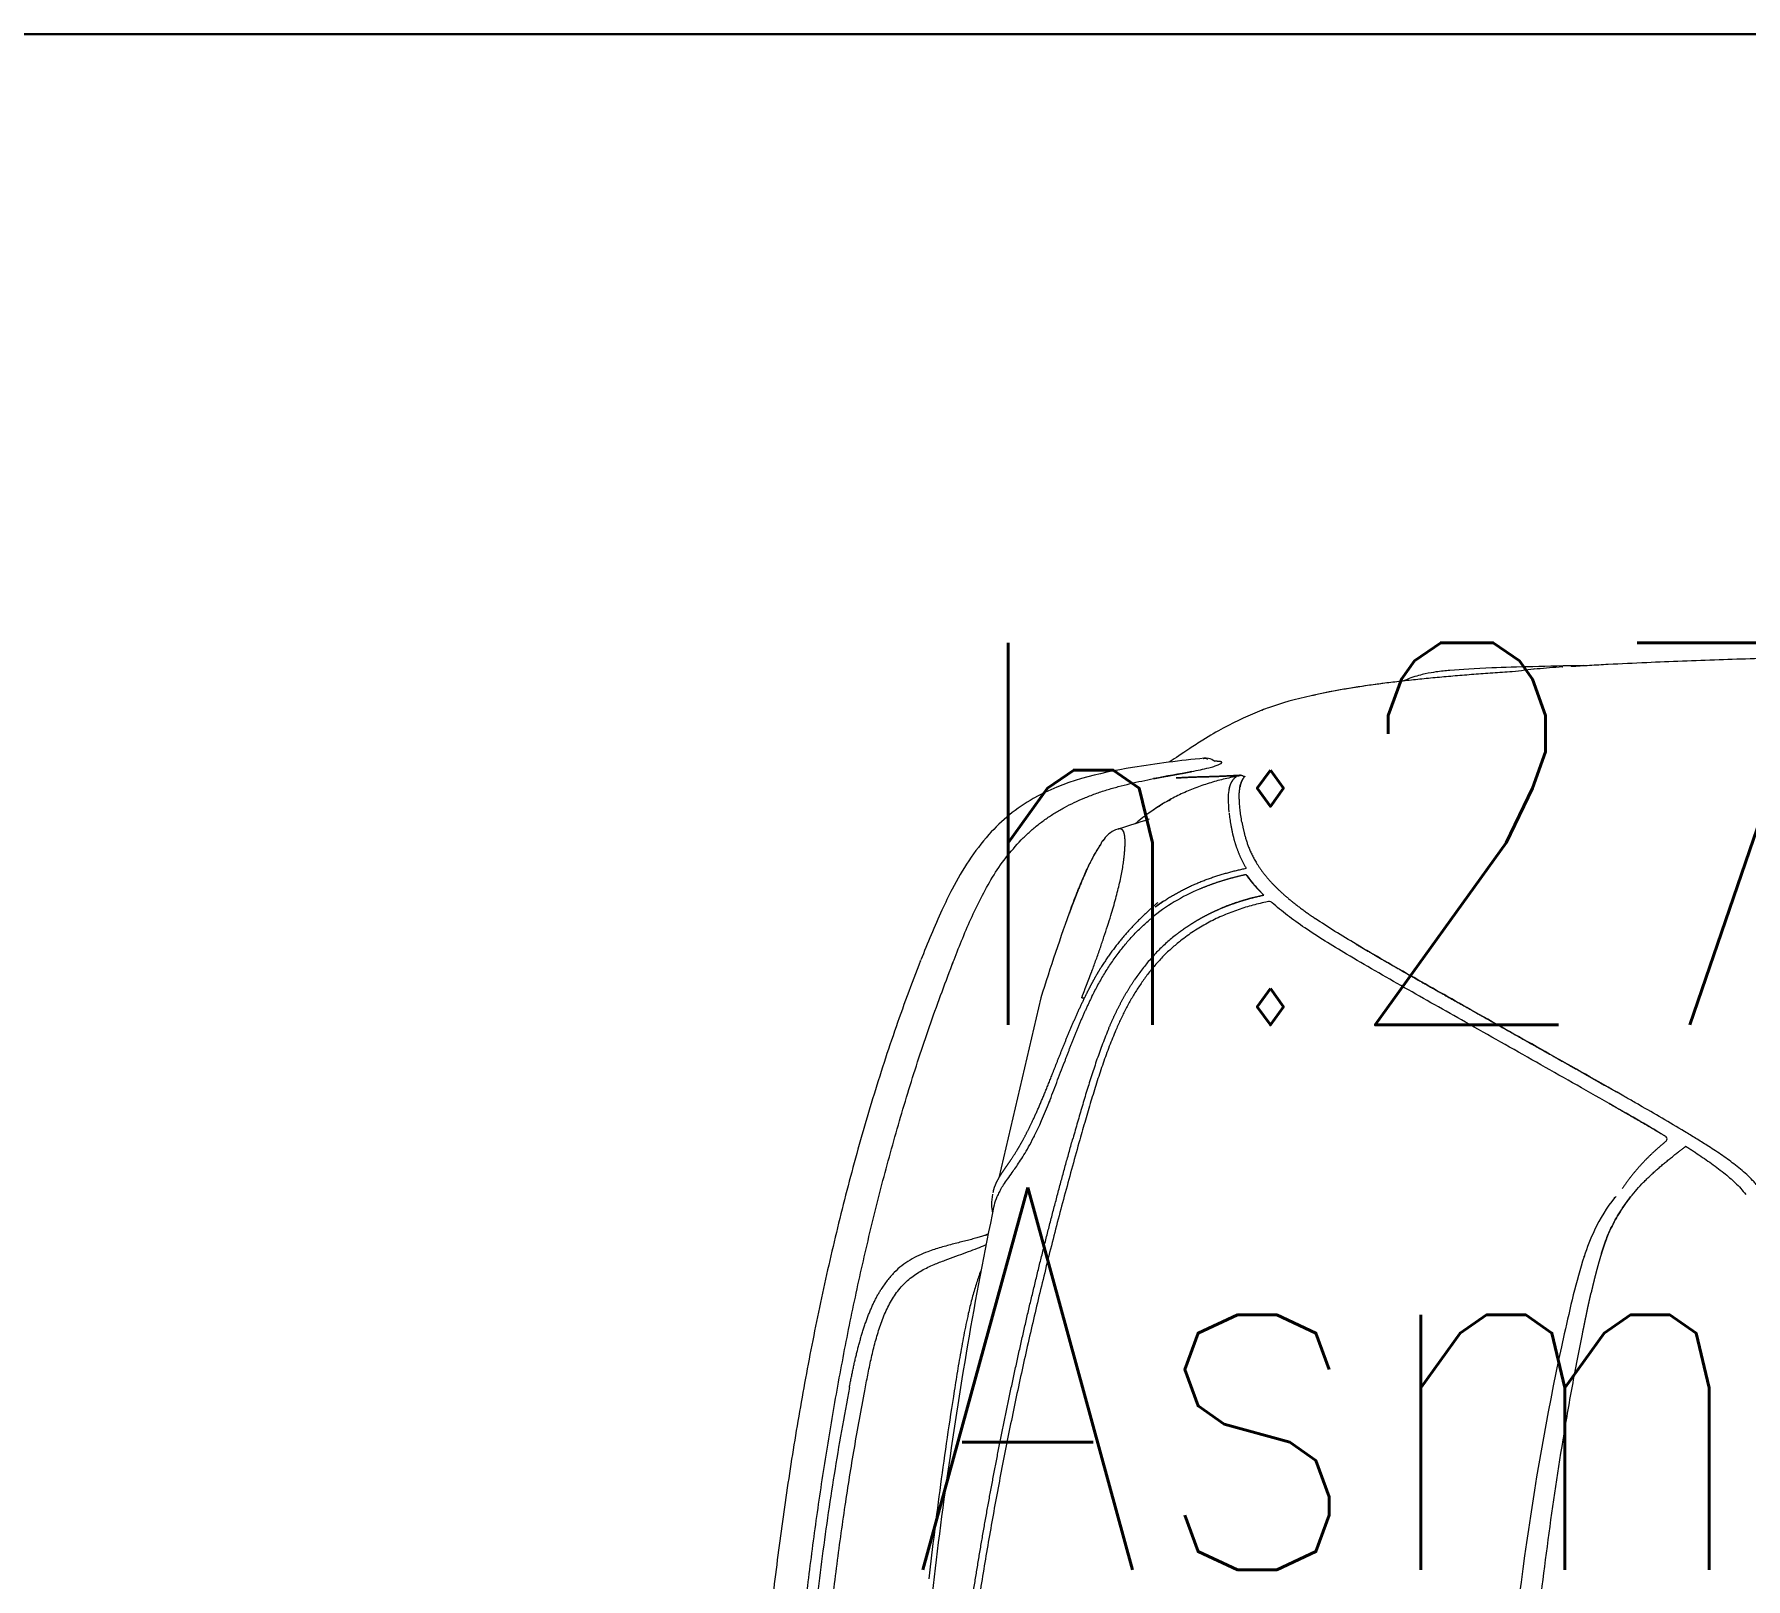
# Model space of a CAD drawing. Extents: x -1073 to 35213, y -1180 to 6950.
# Drawn here: x 18595.1 to 18689.1, y 3013 to 3097.8 of the extents above; entities that cross this region are included whole.
import ezdxf

# ---------------------------------------------------------------- set-up
doc = ezdxf.new("R2010")
doc.units = 0
doc.header["$LTSCALE"] = 25
doc.layers.get('0').update_dxf_attribs({"color": 9, "lineweight": 9})
for name, color, linetype, lineweight in [('04', 9, 'Continuous', 9), ('DATA TAVAN', 160, 'Continuous', 30), ('E-YAZI', 7, 'Continuous', 30)]:
    doc.layers.add(name, color=color, linetype=linetype, lineweight=lineweight)
doc.styles.add('E-YAZI', font='txttw.shx')

# ---------------------------------------------------------------- blocks, each defined once
blk = doc.blocks.new('p-araba-polo')
at = {"extrusion": (0, 0, -1)}
for p, q in [((3.48036, 0.80478), (3.48042, 0.80478)), ((3.64193, 0.72746), (3.64193, 0.72746)), ((3.75136, 0.62397), (3.77434, 0.52509)), ((3.43916, 0.56592), (3.43916, 0.56592)), ((3.72994, 0.54604), (3.72994, 0.54604))]:
    blk.add_line(p, q, dxfattribs=at)
at = {"flags": 128}
for points in [[(3.65581, 0.75377), (3.65632, 0.75422), (3.65664, 0.75446), (3.65744, 0.75494)], [(3.65744, 0.75494), (3.65826, 0.75529), (3.65928, 0.75556), (3.66051, 0.75565)], [(3.73079, 0.68348), (3.73202, 0.68035), (3.73324, 0.67716), (3.73446, 0.67392)]]:
    blk.add_lwpolyline(points, dxfattribs=at)
for points, degree, knots in [([(3.46, 0.80613), (3.45664, 0.80633), (3.44993, 0.80673), (3.43619, 0.80747), (3.41286, 0.80859), (3.37959, 0.80987), (3.33903, 0.81109), (3.29835, 0.81202), (3.26029, 0.81268), (3.22604, 0.8131), (3.19302, 0.81337), (3.16556, 0.81346), (3.14867, 0.81342), (3.14351, 0.8134)], 3, [0, 0, 0, 0, 0.03531, 0.070597, 0.141114, 0.269195, 0.390859, 0.518959, 0.640794, 0.737038, 0.833171, 0.948447, 1, 1, 1, 1]), ([(3.45344, 0.80652), (3.47331, 0.80617), (3.50236, 0.80541), (3.52327, 0.80425), (3.53295, 0.80325), (3.5394, 0.80221), (3.54616, 0.80052), (3.55072, 0.79871), (3.55213, 0.79808)], 3, [0, 0, 0, 0, 0.418831, 0.714948, 0.835581, 0.907738, 0.972168, 1, 1, 1, 1]), ([(3.46493, 0.80583), (3.46485, 0.80583), (3.46468, 0.80584), (3.46485, 0.80583), (3.46493, 0.80583)], 3, [0, 0, 0, 0, 0.506131, 1, 1, 1, 1]), ([(3.46493, 0.80583), (3.46952, 0.80546), (3.47869, 0.80474), (3.48781, 0.80366), (3.49237, 0.80312)], 3, [0, 0, 0, 0, 0.500005, 1, 1, 1, 1]), ([(3.49237, 0.80312), (3.49596, 0.80288), (3.50314, 0.80241), (3.51357, 0.80165), (3.52374, 0.80083), (3.53361, 0.79996), (3.54317, 0.79903), (3.55241, 0.79804), (3.56132, 0.79697), (3.56988, 0.79584), (3.5781, 0.79462), (3.58595, 0.79333), (3.59343, 0.79194), (3.59875, 0.79083), (3.60161, 0.79019), (3.60218, 0.79006)], 3, [0, 0, 0, 0, 0.08164, 0.163278, 0.244914, 0.326547, 0.408179, 0.489811, 0.571441, 0.653071, 0.734702, 0.816332, 0.897962, 0.979592, 1, 1, 1, 1]), ([(3.56245, 0.79681), (3.56683, 0.79625), (3.59177, 0.79281), (3.61369, 0.78805), (3.62856, 0.7825), (3.63002, 0.78193)], 3, [0, 0, 0, 0, 0.15043, 0.932957, 1, 1, 1, 1]), ([(3.62997, 0.78195), (3.63669, 0.77931), (3.64641, 0.77501), (3.66059, 0.7668), (3.67232, 0.75915), (3.67768, 0.75552), (3.68075, 0.75354), (3.68095, 0.75341)], 3, [0, 0, 0, 0, 0.436591, 0.634385, 0.751254, 0.983784, 1, 1, 1, 1]), ([(3.66839, 0.74831), (3.66681, 0.74863), (3.66365, 0.74927), (3.6595, 0.75023), (3.65618, 0.75115), (3.65377, 0.75198), (3.65293, 0.75244), (3.65251, 0.75266)], 3, [0, 0, 0, 0, 0.243786, 0.487231, 0.658342, 0.829202, 1, 1, 1, 1]), ([(3.66205, 0.75553), (3.66205, 0.75553), (3.66205, 0.75553), (3.66205, 0.75553), (3.66205, 0.75553), (3.66205, 0.75553), (3.66205, 0.75553), (3.66205, 0.75553), (3.66205, 0.75553), (3.66205, 0.75553), (3.66205, 0.75553)], 5, [0, 0, 0, 0, 0, 0, 1, 1, 1, 1, 1, 1, 1, 1, 1, 1, 1]), ([(3.64196, 0.73969), (3.64184, 0.74024), (3.64161, 0.74137), (3.64108, 0.74289), (3.64037, 0.74437), (3.63962, 0.74526), (3.63923, 0.74573)], 3, [0, 0, 0, 0, 0.221287, 0.461031, 0.720285, 1, 1, 1, 1]), ([(3.64228, 0.74598), (3.64233, 0.74596), (3.64243, 0.74592), (3.6429, 0.74583), (3.64314, 0.74578)], 3, [0, 0, 0, 0, 0.500528, 1, 1, 1, 1]), ([(3.64314, 0.74578), (3.6458, 0.74524), (3.65112, 0.74415), (3.65897, 0.74195), (3.6667, 0.7393), (3.67423, 0.7361), (3.68152, 0.73235), (3.6868, 0.72905), (3.68968, 0.72705), (3.6903, 0.72661)], 3, [0, 0, 0, 0, 0.158644, 0.317513, 0.476648, 0.636014, 0.795575, 0.955312, 1, 1, 1, 1]), ([(3.64457, 0.74525), (3.64444, 0.74527), (3.64416, 0.74533), (3.64417, 0.74531), (3.64418, 0.7453)], 3, [0, 0, 0, 0, 0.4918, 1, 1, 1, 1]), ([(3.64418, 0.7453), (3.64442, 0.74512), (3.64489, 0.74477), (3.64522, 0.74441), (3.64539, 0.74424)], 3, [0, 0, 0, 0, 0.499449, 1, 1, 1, 1]), ([(3.64539, 0.74424), (3.64574, 0.74381), (3.64644, 0.74295), (3.64717, 0.7415), (3.64773, 0.73989), (3.64798, 0.73858), (3.64811, 0.73793)], 3, [0, 0, 0, 0, 0.25, 0.5, 0.75, 1, 1, 1, 1]), ([(3.72763, 0.7337), (3.72557, 0.73452), (3.72146, 0.73615), (3.71516, 0.73822), (3.70879, 0.74006), (3.70236, 0.74168), (3.69589, 0.74313), (3.69156, 0.74399), (3.68939, 0.74442)], 3, [0, 0, 0, 0, 0.166659, 0.333321, 0.499987, 0.666656, 0.833327, 1, 1, 1, 1]), ([(3.70092, 0.75052), (3.71974, 0.74751), (3.74933, 0.74037), (3.77304, 0.72158), (3.77986, 0.71363)], 3, [0, 0, 0, 0, 0.646551, 1, 1, 1, 1]), ([(3.64187, 0.72747), (3.64196, 0.72838), (3.64216, 0.73029), (3.64232, 0.73283), (3.64237, 0.73528), (3.64227, 0.73763), (3.64206, 0.73898), (3.64196, 0.73969)], 3, [0, 0, 0, 0, 0.160277, 0.337825, 0.535128, 0.754926, 1, 1, 1, 1]), ([(3.64811, 0.73793), (3.6483, 0.73646), (3.64867, 0.73351), (3.64823, 0.72854), (3.648, 0.72605)], 3, [0, 0, 0, 0, 0.499729, 1, 1, 1, 1]), ([(3.65887, 0.7419), (3.65887, 0.7419), (3.65887, 0.7419), (3.65887, 0.7419), (3.65887, 0.7419), (3.65887, 0.7419), (3.65887, 0.7419)], 3, [0, 0, 0, 0, 1, 1, 1, 1.000001, 1.000001, 1.000001, 1.000001]), ([(3.6634, 0.74041), (3.6634, 0.74041), (3.6634, 0.74041), (3.6634, 0.74041), (3.6634, 0.74041), (3.6634, 0.74041), (3.6634, 0.74041), (3.6634, 0.74041), (3.6634, 0.74041), (3.6634, 0.74041), (3.6634, 0.74041), (3.6634, 0.74041), (3.6634, 0.74041), (3.6634, 0.74041), (3.6634, 0.74041)], 7, [0, 0, 0, 0, 0, 0, 0, 0, 1, 1, 1, 1, 1, 1, 1, 1.000001, 1.000001, 1.000001, 1.000001, 1.000001, 1.000001, 1.000001, 1.000001]), ([(3.76211, 0.71075), (3.7607, 0.71214), (3.75787, 0.71494), (3.75331, 0.7188), (3.74854, 0.72238), (3.74356, 0.72567), (3.7384, 0.72865), (3.73309, 0.73135), (3.72945, 0.73292), (3.72763, 0.7337)], 3, [0, 0, 0, 0, 0.142965, 0.285982, 0.428979, 0.571915, 0.714754, 0.857457, 1, 1, 1, 1]), ([(3.64086, 0.72042), (3.64107, 0.7217), (3.64149, 0.72425), (3.64174, 0.7264), (3.64187, 0.72747)], 3, [0, 0, 0, 0, 0.500012, 1, 1, 1, 1]), ([(3.64792, 0.72541), (3.6478, 0.72441), (3.64755, 0.72241), (3.64716, 0.72004), (3.64696, 0.71886)], 3, [0, 0, 0, 0, 0.499774, 1, 1, 1, 1]), ([(3.67974, 0.73311), (3.67974, 0.73311), (3.67974, 0.73311), (3.67974, 0.73311), (3.67974, 0.73311), (3.67974, 0.73311), (3.67974, 0.73311), (3.67974, 0.73311), (3.67974, 0.73311), (3.67974, 0.73311), (3.67974, 0.73311), (3.67974, 0.73311), (3.67974, 0.73311)], 6, [0, 0, 0, 0, 0, 0, 0, 1, 1, 1, 1, 1, 1, 1, 1, 1, 1, 1, 1, 1]), ([(3.67974, 0.73311), (3.67974, 0.73311), (3.67974, 0.73311), (3.67974, 0.73311), (3.67974, 0.73311), (3.67974, 0.73311), (3.67974, 0.73311), (3.67974, 0.73311), (3.67974, 0.73311), (3.67974, 0.73311), (3.67974, 0.73311), (3.67974, 0.73311), (3.67974, 0.73311)], 6, [0, 0, 0, 0, 0, 0, 0, 1, 1, 1, 1, 1, 1, 1, 1, 1, 1, 1, 1, 1]), ([(3.68477, 0.73022), (3.68493, 0.73014), (3.69047, 0.72666), (3.69501, 0.72333), (3.6988, 0.72016), (3.69945, 0.7196)], 3, [0, 0, 0, 0, 0.284317, 0.878632, 1, 1, 1, 1]), ([(3.73122, 0.7322), (3.73122, 0.7322), (3.73122, 0.7322), (3.73122, 0.7322), (3.73122, 0.7322), (3.73122, 0.7322), (3.73122, 0.7322), (3.73122, 0.7322), (3.73122, 0.7322)], 3, [0, 0, 0, 0, 0.25, 0.5, 1, 1, 1, 1, 1, 1, 1]), ([(3.70558, 0.71448), (3.70574, 0.71491), (3.70606, 0.71577), (3.70677, 0.71652), (3.70766, 0.71688), (3.70847, 0.71681), (3.70897, 0.71666), (3.70907, 0.71662)], 3, [0, 0, 0, 0, 0.235288, 0.470581, 0.705875, 0.941175, 1, 1, 1, 1]), ([(3.70888, 0.71669), (3.7101, 0.71635), (3.71409, 0.7146), (3.71524, 0.71283), (3.71736, 0.71024)], 3, [0, 0, 0, 0, 0.136101, 1, 1, 1, 1]), ([(3.73106, 0.68275), (3.73048, 0.68418), (3.72932, 0.68704), (3.72762, 0.691), (3.72595, 0.6947), (3.72432, 0.69809), (3.72273, 0.70117), (3.7212, 0.70391), (3.71973, 0.70633), (3.71881, 0.70765), (3.71835, 0.7083)], 3, [0, 0, 0, 0, 0.125001, 0.250002, 0.375002, 0.500002, 0.625002, 0.750002, 0.875001, 1, 1, 1, 1]), ([(3.79965, 0.64331), (3.79808, 0.64731), (3.79493, 0.65533), (3.78988, 0.66723), (3.78435, 0.67895), (3.77805, 0.69028), (3.77084, 0.70111), (3.76502, 0.70753), (3.76211, 0.71075)], 3, [0, 0, 0, 0, 0.166182, 0.332514, 0.49905, 0.665821, 0.832816, 1, 1, 1, 1]), ([(3.77986, 0.71363), (3.7879, 0.70462), (3.79683, 0.69079), (3.80818, 0.66718), (3.81362, 0.654), (3.81723, 0.64477)], 3, [0, 0, 0, 0, 0.458817, 0.622395, 1, 1, 1, 1]), ([(3.70599, 0.69817), (3.70599, 0.69817), (3.70599, 0.69817), (3.70599, 0.69817), (3.70599, 0.69817), (3.70599, 0.69817), (3.70599, 0.69817)], 3, [0, 0, 0, 0, 1, 1, 1, 1.000001, 1.000001, 1.000001, 1.000001]), ([(3.71289, 0.66927), (3.71241, 0.67086), (3.71145, 0.67403), (3.71017, 0.67857), (3.70904, 0.68293), (3.70805, 0.68709), (3.70721, 0.69103), (3.70651, 0.69476), (3.70616, 0.69704), (3.70599, 0.69817)], 3, [0, 0, 0, 0, 0.143178, 0.285809, 0.428387, 0.571114, 0.714004, 0.856981, 1, 1, 1, 1]), ([(3.63814, 0.69113), (3.63722, 0.68988), (3.63538, 0.68737), (3.63311, 0.68486), (3.63197, 0.68361)], 3, [0, 0, 0, 0, 0.500029, 1, 1, 1, 1]), ([(3.62887, 0.68041), (3.63098, 0.67993), (3.63521, 0.67897), (3.64146, 0.67716), (3.64762, 0.67509), (3.65162, 0.67342), (3.65362, 0.67259)], 3, [0, 0, 0, 0, 0.250006, 0.500007, 0.750006, 1, 1, 1, 1]), ([(3.7349, 0.67272), (3.73426, 0.67447), (3.73297, 0.67791), (3.7317, 0.68113), (3.73106, 0.68275)], 3, [0, 0, 0, 0, 0.495547, 1, 1, 1, 1]), ([(3.6063, 0.6624), (3.60958, 0.66468), (3.61614, 0.66924), (3.6216, 0.67391), (3.62433, 0.67625)], 3, [0, 0, 0, 0, 0.500136, 1, 1, 1, 1]), ([(3.62433, 0.67625), (3.62454, 0.67642), (3.62494, 0.67676), (3.62629, 0.67692), (3.6273, 0.67671), (3.62781, 0.6766)], 3, [0, 0, 0, 0, 0.33657, 0.664105, 1, 1, 1, 1]), ([(3.62781, 0.6766), (3.63049, 0.67597), (3.63593, 0.67468), (3.644, 0.67209), (3.65204, 0.66893), (3.65989, 0.66508), (3.6675, 0.66061), (3.67222, 0.65708), (3.67459, 0.6553)], 3, [0, 0, 0, 0, 0.159308, 0.322994, 0.489699, 0.658429, 0.828591, 1, 1, 1, 1]), ([(3.68427, 0.67685), (3.68496, 0.67638), (3.68636, 0.67543), (3.68771, 0.67443), (3.68839, 0.67393)], 3, [0, 0, 0, 0, 0.500012, 1, 1, 1, 1]), ([(3.70838, 0.64904), (3.70706, 0.65072), (3.70442, 0.65409), (3.7001, 0.65888), (3.69553, 0.66344), (3.69225, 0.66625), (3.69061, 0.66765)], 3, [0, 0, 0, 0, 0.250005, 0.500006, 0.750004, 1, 1, 1, 1]), ([(3.72328, 0.63868), (3.72249, 0.64079), (3.72092, 0.64502), (3.71872, 0.65129), (3.71665, 0.65745), (3.71469, 0.66347), (3.71349, 0.66734), (3.71289, 0.66927)], 3, [0, 0, 0, 0, 0.200275, 0.400507, 0.60049, 0.800241, 1, 1, 1, 1]), ([(3.57816, 0.65344), (3.58208, 0.65579), (3.58992, 0.66048), (3.59708, 0.66522), (3.60066, 0.66758)], 3, [0, 0, 0, 0, 0.500144, 1, 1, 1, 1]), ([(3.58343, 0.64801), (3.58741, 0.6504), (3.59538, 0.65517), (3.60266, 0.65999), (3.6063, 0.6624)], 3, [0, 0, 0, 0, 0.500076, 1, 1, 1, 1]), ([(3.67694, 0.65874), (3.67871, 0.6573), (3.68225, 0.6544), (3.68718, 0.64964), (3.69179, 0.64458), (3.6961, 0.63926), (3.6987, 0.63552), (3.7, 0.63365)], 3, [0, 0, 0, 0, 0.199996, 0.399992, 0.599991, 0.799994, 1, 1, 1, 1]), ([(3.51301, 0.61625), (3.51863, 0.61942), (3.52986, 0.62575), (3.54637, 0.63508), (3.5626, 0.64432), (3.57297, 0.6504), (3.57816, 0.65344)], 3, [0, 0, 0, 0, 0.250068, 0.500042, 0.750043, 1, 1, 1, 1]), ([(3.67459, 0.6553), (3.67621, 0.65398), (3.67943, 0.65134), (3.68394, 0.64702), (3.68819, 0.64244), (3.69216, 0.63763), (3.69585, 0.6326), (3.69928, 0.62739), (3.70245, 0.62202), (3.70538, 0.61651), (3.7081, 0.61091), (3.70976, 0.6071), (3.71059, 0.6052)], 3, [0, 0, 0, 0, 0.099992, 0.199992, 0.299988, 0.399982, 0.499978, 0.599981, 0.699987, 0.79999, 0.899989, 1, 1, 1, 1]), ([(3.72325, 0.62476), (3.72217, 0.62687), (3.72001, 0.63108), (3.71644, 0.63724), (3.71262, 0.64327), (3.7098, 0.64711), (3.70838, 0.64904)], 3, [0, 0, 0, 0, 0.250171, 0.500217, 0.75015, 1, 1, 1, 1]), ([(3.51809, 0.6106), (3.52372, 0.61378), (3.53498, 0.62015), (3.55153, 0.62955), (3.56781, 0.63883), (3.57822, 0.64495), (3.58343, 0.64801)], 3, [0, 0, 0, 0, 0.250003, 0.500002, 0.750004, 1, 1, 1, 1]), ([(3.89681, 0), (3.89677, 0.01209), (3.89668, 0.03627), (3.89592, 0.07253), (3.89472, 0.10879), (3.893, 0.14502), (3.89078, 0.18122), (3.88803, 0.21739), (3.88473, 0.25351), (3.88084, 0.28957), (3.87635, 0.32556), (3.87122, 0.36147), (3.86539, 0.39727), (3.85883, 0.43295), (3.85148, 0.46847), (3.84326, 0.5038), (3.83413, 0.5389), (3.82397, 0.57372), (3.8128, 0.60824), (3.80432, 0.63089), (3.80008, 0.64221)], 3, [0, 0, 0, 0, 0.055558, 0.111113, 0.166668, 0.222224, 0.277781, 0.333337, 0.388894, 0.44445, 0.500005, 0.55556, 0.611116, 0.666671, 0.722227, 0.777783, 0.833339, 0.888892, 0.944445, 1, 1, 1, 1]), ([(3.81742, 0.64441), (3.8199, 0.63799), (3.82486, 0.62513), (3.83179, 0.60561), (3.83837, 0.5859), (3.84459, 0.566), (3.85047, 0.54593), (3.85602, 0.52571), (3.86125, 0.50535), (3.86618, 0.48486), (3.87081, 0.46426), (3.87516, 0.44355), (3.87923, 0.42276), (3.88305, 0.40188), (3.88661, 0.38093), (3.88992, 0.35993), (3.893, 0.33887), (3.89585, 0.31777), (3.89848, 0.29664), (3.9009, 0.27548), (3.90311, 0.2543), (3.90512, 0.2331), (3.90693, 0.21189), (3.90856, 0.19068), (3.91, 0.16947), (3.91126, 0.14826), (3.91235, 0.12705), (3.91326, 0.10585), (3.914, 0.08466), (3.91457, 0.06349), (3.91498, 0.04232), (3.91523, 0.02116), (3.91526, 0.00705), (3.91528, 0)], 3, [0, 0, 0, 0, 0.031503, 0.063111, 0.094824, 0.126637, 0.158547, 0.190546, 0.222628, 0.254786, 0.287011, 0.319297, 0.351636, 0.384021, 0.416445, 0.448899, 0.481372, 0.513858, 0.546357, 0.578861, 0.611362, 0.643854, 0.676332, 0.708795, 0.741239, 0.773662, 0.806063, 0.838441, 0.870794, 0.903125, 0.935433, 0.967723, 1, 1, 1, 1]), ([(3.43474, 0.57208), (3.44139, 0.57586), (3.45469, 0.58341), (3.47438, 0.5945), (3.49387, 0.60547), (3.50663, 0.61266), (3.51301, 0.61625)], 3, [0, 0, 0, 0, 0.250088, 0.500081, 0.750046, 1, 1, 1, 1]), ([(3.43916, 0.56592), (3.44586, 0.56974), (3.45927, 0.57737), (3.47912, 0.58859), (3.49877, 0.59969), (3.51165, 0.60697), (3.51809, 0.6106)], 3, [0, 0, 0, 0, 0.250005, 0.499995, 0.750003, 1, 1, 1, 1]), ([(3.71059, 0.6052), (3.71181, 0.60221), (3.71429, 0.59615), (3.71761, 0.58677), (3.72079, 0.57706), (3.72387, 0.56703), (3.72692, 0.55665), (3.72892, 0.54961), (3.72994, 0.54604)], 3, [0, 0, 0, 0, 0.155616, 0.31525, 0.479141, 0.64759, 0.821014, 1, 1, 1, 1]), ([(3.71406, 0.60711), (3.7152, 0.60433), (3.71748, 0.59875), (3.72053, 0.59023), (3.72339, 0.58165), (3.72609, 0.57301), (3.72868, 0.56433), (3.7312, 0.55563), (3.73285, 0.54981), (3.73367, 0.54691)], 3, [0, 0, 0, 0, 0.14264, 0.285361, 0.428172, 0.571059, 0.714003, 0.856988, 1, 1, 1, 1]), ([(3.74681, 0.56663), (3.74612, 0.5684), (3.74472, 0.57194), (3.74263, 0.57744), (3.74054, 0.58303), (3.73912, 0.58681), (3.73841, 0.58871)], 3, [0, 0, 0, 0, 0.249816, 0.499724, 0.749781, 1, 1, 1, 1]), ([(3.38527, 0.54286), (3.38733, 0.54416), (3.39146, 0.54675), (3.39973, 0.55176), (3.41007, 0.55787), (3.42038, 0.56384), (3.42736, 0.56786), (3.43146, 0.57021), (3.43352, 0.57138), (3.43475, 0.57208)], 3, [0, 0, 0, 0, 0.124906, 0.24985, 0.49985, 0.749925, 0.874966, 0.92498, 1, 1, 1, 1]), ([(3.40892, 0.54838), (3.41397, 0.55135), (3.42409, 0.5573), (3.43413, 0.56304), (3.43916, 0.56592)], 3, [0, 0, 0, 0, 0.499997, 1, 1, 1, 1]), ([(3.42122, 0.56432), (3.42122, 0.56432), (3.42122, 0.56432), (3.42122, 0.56432), (3.42122, 0.56432), (3.42122, 0.56432), (3.42122, 0.56432)], 3, [0, 0, 0, 0, 1, 1, 1, 1, 1, 1, 1]), ([(3.42122, 0.56432), (3.42122, 0.56432), (3.42122, 0.56432), (3.42122, 0.56432), (3.42122, 0.56432), (3.42122, 0.56432), (3.42122, 0.56432)], 3, [0, 0, 0, 0, 1, 1, 1, 1, 1, 1, 1]), ([(3.40918, 0.54408), (3.4087, 0.54447), (3.4078, 0.54521), (3.40709, 0.54651), (3.40765, 0.54763), (3.40848, 0.54812), (3.40892, 0.54838)], 3, [0, 0, 0, 0, 0.263807, 0.500052, 0.736261, 1, 1, 1, 1]), ([(3.72994, 0.54604), (3.73264, 0.53633), (3.73805, 0.51692), (3.74565, 0.48765), (3.75287, 0.45828), (3.75968, 0.42881), (3.76609, 0.39923), (3.77208, 0.36956), (3.77765, 0.33981), (3.78281, 0.30999), (3.78754, 0.28008), (3.79185, 0.25011), (3.79573, 0.22007), (3.79916, 0.18997), (3.80219, 0.15981), (3.80383, 0.13967), (3.80465, 0.12959)], 3, [0, 0, 0, 0, 0.071461, 0.142913, 0.214376, 0.285822, 0.357282, 0.428734, 0.500167, 0.571583, 0.64299, 0.714393, 0.785796, 0.857198, 0.928599, 1, 1, 1, 1]), ([(3.76704, 0.52805), (3.76642, 0.52893), (3.76518, 0.53068), (3.76304, 0.53383), (3.76069, 0.53754), (3.75814, 0.54187), (3.75629, 0.54543), (3.75537, 0.54721)], 3, [0, 0, 0, 0, 0.200624, 0.400934, 0.600937, 0.800584, 1, 1, 1, 1]), ([(3.35723, 0.52018), (3.35771, 0.52077), (3.3587, 0.52197), (3.36078, 0.52424), (3.36354, 0.52694), (3.36698, 0.52992), (3.37053, 0.53274), (3.37415, 0.53541), (3.37904, 0.53884), (3.38278, 0.54125), (3.38527, 0.54286)], 3, [0, 0, 0, 0, 0.060335, 0.124578, 0.249278, 0.374233, 0.499321, 0.624409, 0.749543, 1, 1, 1, 1]), ([(3.39176, 0.53893), (3.39044, 0.53807), (3.3878, 0.53634), (3.38386, 0.53364), (3.37997, 0.53084), (3.37632, 0.52802), (3.37293, 0.52519), (3.36981, 0.52234), (3.36681, 0.5193), (3.36498, 0.51705), (3.36406, 0.51592)], 3, [0, 0, 0, 0, 0.135189, 0.270177, 0.404927, 0.539624, 0.654876, 0.770059, 0.885089, 1, 1, 1, 1]), ([(3.42733, 0.51454), (3.42618, 0.51595), (3.42387, 0.51878), (3.42082, 0.52203), (3.41833, 0.52453), (3.41645, 0.52634), (3.41454, 0.5281), (3.41263, 0.52981), (3.4107, 0.53149), (3.40877, 0.53312), (3.40683, 0.53472), (3.40489, 0.53628), (3.40295, 0.53783), (3.4015, 0.53897), (3.40053, 0.53972), (3.40004, 0.5401), (3.39956, 0.54047), (3.39907, 0.54085), (3.39859, 0.54122), (3.3981, 0.54159), (3.39762, 0.54196), (3.39729, 0.54221), (3.39713, 0.54233)], 3, [0, 0, 0, 0, 0.127806, 0.254933, 0.318226, 0.381331, 0.444235, 0.506923, 0.569381, 0.631599, 0.69357, 0.755292, 0.816773, 0.878031, 0.893313, 0.908584, 0.923844, 0.939093, 0.954332, 0.969563, 0.984785, 1, 1, 1, 1]), ([(3.40299, 0.53779), (3.40299, 0.53779), (3.40299, 0.53779), (3.40299, 0.53779), (3.40299, 0.53779), (3.40299, 0.53779), (3.40299, 0.53779), (3.40299, 0.53779), (3.40299, 0.53779), (3.40299, 0.53779), (3.40299, 0.53779), (3.40299, 0.53779), (3.40299, 0.53779), (3.40299, 0.53779), (3.40299, 0.53779)], 7, [0, 0, 0, 0, 0, 0, 0, 0, 1, 1, 1, 1, 1, 1, 1, 1, 1, 1, 1, 1, 1, 1, 1]), ([(3.403, 0.53779), (3.403, 0.53779), (3.403, 0.53779), (3.403, 0.53779), (3.403, 0.53779), (3.403, 0.53779), (3.403, 0.53779)], 3, [0, 0, 0, 0, 1, 1, 1, 1, 1, 1, 1]), ([(3.77355, 0.51846), (3.77298, 0.51939), (3.77186, 0.52124), (3.76972, 0.5243), (3.76794, 0.5268), (3.76704, 0.52805)], 3, [0, 0, 0, 0, 0.333348, 0.666684, 1, 1, 1, 1]), ([(3.77355, 0.51846), (3.77401, 0.51762), (3.77494, 0.51593), (3.77633, 0.51269), (3.77701, 0.51036), (3.77729, 0.50885)], 3, [0, 0, 0, 0, 0.253002, 0.505984, 1, 1, 1, 1]), ([(3.4331, 0.50637), (3.4331, 0.50637), (3.43219, 0.5078), (3.43033, 0.51061), (3.42833, 0.51323), (3.42733, 0.51454)], 3, [0, 0, 0, 0, 0.000023, 0.502974, 1, 1, 1, 1]), ([(3.77711, 0.5097), (3.78244, 0.4843), (3.7966, 0.40882), (3.81414, 0.28235), (3.82249, 0.1806), (3.82515, 0.12975)], 3, [0, 0, 0, 0, 0.20268, 0.601651, 1, 1, 1, 1]), ([(3.43812, 0.4974), (3.43734, 0.49892), (3.43577, 0.50201), (3.434, 0.5049), (3.4331, 0.50637)], 3, [0, 0, 0, 0, 0.494609, 1, 1, 1, 1]), ([(3.4331, 0.50636), (3.434, 0.5049), (3.43577, 0.50201), (3.43734, 0.49892), (3.43812, 0.4974)], 3, [0, 0, 0, 0, 0.504884, 1, 1, 1, 1]), ([(3.43812, 0.4974), (3.43864, 0.4963), (3.43968, 0.49409), (3.44054, 0.49176), (3.44098, 0.4906)], 3, [0, 0, 0, 0, 0.498968, 1, 1, 1, 1]), ([(3.44098, 0.4906), (3.44054, 0.49176), (3.43968, 0.49409), (3.43864, 0.4963), (3.43812, 0.4974)], 3, [0, 0, 0, 0, 0.501096, 1, 1, 1, 1]), ([(3.78181, 0.49357), (3.78252, 0.49332), (3.78395, 0.49282), (3.78654, 0.49205), (3.7894, 0.49127), (3.79249, 0.49047), (3.79577, 0.48964), (3.79919, 0.48878), (3.8027, 0.48786), (3.80626, 0.48685), (3.80986, 0.48576), (3.81225, 0.48491), (3.81344, 0.48448)], 3, [0, 0, 0, 0, 0.099513, 0.199085, 0.298757, 0.398601, 0.498624, 0.598776, 0.698998, 0.799265, 0.899601, 1, 1, 1, 1]), ([(3.80999, 0.47746), (3.80798, 0.47827), (3.80395, 0.47989), (3.79804, 0.48202), (3.79243, 0.48406), (3.78731, 0.48597), (3.7837, 0.48739), (3.78193, 0.48815), (3.78145, 0.48836)], 3, [0, 0, 0, 0, 0.18627, 0.372392, 0.558131, 0.743503, 0.928538, 1, 1, 1, 1]), ([(3.81344, 0.48448), (3.81511, 0.48383), (3.81845, 0.48252), (3.82324, 0.47999), (3.82779, 0.47689), (3.83199, 0.47313), (3.83583, 0.46878), (3.83806, 0.46541), (3.83917, 0.46373)], 3, [0, 0, 0, 0, 0.166711, 0.333398, 0.500062, 0.66671, 0.833352, 1, 1, 1, 1]), ([(3.78412, 0.47464), (3.78442, 0.47387), (3.78509, 0.4721), (3.78615, 0.46907), (3.78725, 0.46562), (3.78832, 0.46199), (3.78934, 0.45823), (3.79031, 0.45437), (3.79092, 0.45175), (3.79122, 0.45044)], 3, [0, 0, 0, 0, 0.115196, 0.262644, 0.410099, 0.557562, 0.705034, 0.852514, 1, 1, 1, 1]), ([(3.83348, 0.45766), (3.83275, 0.45885), (3.83128, 0.46121), (3.82875, 0.46441), (3.82602, 0.46732), (3.82309, 0.46992), (3.81999, 0.47221), (3.81676, 0.47421), (3.81342, 0.47597), (3.81113, 0.47696), (3.80999, 0.47746)], 3, [0, 0, 0, 0, 0.124981, 0.249968, 0.374958, 0.499953, 0.624954, 0.749963, 0.874979, 1, 1, 1, 1]), ([(3.84812, 0.40809), (3.84756, 0.41097), (3.84644, 0.41673), (3.84467, 0.42533), (3.84265, 0.43384), (3.84024, 0.44218), (3.83736, 0.4503), (3.83477, 0.45521), (3.83348, 0.45766)], 3, [0, 0, 0, 0, 0.167506, 0.33466, 0.50145, 0.667886, 0.83384, 1, 1, 1, 1]), ([(3.79122, 0.45044), (3.79165, 0.44847), (3.79253, 0.44452), (3.79372, 0.4385), (3.79485, 0.43245), (3.79592, 0.42638), (3.79696, 0.42029), (3.79796, 0.41419), (3.79861, 0.41011), (3.79893, 0.40807)], 3, [0, 0, 0, 0, 0.142515, 0.285196, 0.427965, 0.570749, 0.713737, 0.856833, 1, 1, 1, 1]), ([(3.48556, 0.2052), (3.48473, 0.21503), (3.48306, 0.23466), (3.47914, 0.27381), (3.47334, 0.32271), (3.46687, 0.36659), (3.46194, 0.39586), (3.45932, 0.41061), (3.45657, 0.4254), (3.4546, 0.43525), (3.45361, 0.44019)], 3, [0, 0, 0, 0, 0.12452, 0.248713, 0.496885, 0.746467, 0.809383, 0.872586, 0.936113, 1, 1, 1, 1]), ([(3.79893, 0.40807), (3.80025, 0.39949), (3.8029, 0.38232), (3.8065, 0.3565), (3.80988, 0.33066), (3.81191, 0.3134), (3.81293, 0.30478)], 3, [0, 0, 0, 0, 0.249972, 0.499988, 0.750033, 1, 1, 1, 1]), ([(3.88258, 0), (3.88254, 0.01154), (3.88246, 0.03461), (3.88176, 0.06921), (3.88065, 0.10381), (3.87907, 0.13838), (3.87703, 0.17293), (3.8745, 0.20745), (3.87145, 0.24192), (3.86787, 0.27635), (3.86371, 0.31071), (3.85904, 0.34413), (3.85392, 0.37661), (3.85005, 0.3976), (3.84812, 0.40809)], 3, [0, 0, 0, 0, 0.084393, 0.168775, 0.253159, 0.337558, 0.421942, 0.506321, 0.590718, 0.675107, 0.759486, 0.843869, 0.92194, 1, 1, 1, 1]), ([(3.85654, 0.40987), (3.85802, 0.40194), (3.86099, 0.38606), (3.86495, 0.36215), (3.8686, 0.3382), (3.87191, 0.3142), (3.87492, 0.29015), (3.87764, 0.26607), (3.88009, 0.24197), (3.88227, 0.21783), (3.8842, 0.19368), (3.88589, 0.16951), (3.88733, 0.14532), (3.88854, 0.12112), (3.88953, 0.09691), (3.89029, 0.07269), (3.89083, 0.04846), (3.89117, 0.02423), (3.89121, 0.00808), (3.89123, 0)], 3, [0, 0, 0, 0, 0.058823, 0.117646, 0.17647, 0.235293, 0.294117, 0.35294, 0.411764, 0.470587, 0.529411, 0.588234, 0.647058, 0.705882, 0.764705, 0.823529, 0.882353, 0.941176, 1, 1, 1, 1])]:
    blk.add_open_spline(points, degree=degree, knots=knots)
for points, degree in [([(3.45974, 0.8061), (3.45978, 0.80612), (3.45983, 0.80613), (3.45987, 0.80613), (3.45992, 0.80614), (3.45996, 0.80614), (3.46, 0.80613)], 6), ([(3.46454, 0.80579), (3.46464, 0.80581), (3.46473, 0.80583), (3.46483, 0.80583), (3.46493, 0.80583)], 4), ([(3.46455, 0.80578), (3.46465, 0.80581), (3.46474, 0.80583), (3.46484, 0.80584), (3.46494, 0.80583)], 4), ([(3.46455, 0.80579), (3.46457, 0.80579), (3.46458, 0.80579), (3.46459, 0.80579)], 3), ([(3.46457, 0.80579), (3.46463, 0.80581), (3.46469, 0.80582), (3.46475, 0.80583), (3.46481, 0.80583), (3.46487, 0.80583), (3.46494, 0.80583)], 6), ([(3.46457, 0.80579), (3.46463, 0.80581), (3.46469, 0.80582), (3.46475, 0.80583), (3.46481, 0.80583), (3.46487, 0.80583), (3.46493, 0.80583)], 6), ([(3.46493, 0.80583), (3.46485, 0.80583), (3.46475, 0.80584), (3.46471, 0.80584), (3.46475, 0.80584), (3.46484, 0.80583), (3.46493, 0.80583)], 6), ([(3.65251, 0.75266), (3.65186, 0.75309), (3.65167, 0.75343), (3.652, 0.75361), (3.65241, 0.75376), (3.65304, 0.75382), (3.65366, 0.75388), (3.65434, 0.75391)], 7), ([(3.65434, 0.75391), (3.65456, 0.75392), (3.65479, 0.75393), (3.65502, 0.75394), (3.65526, 0.75394), (3.6555, 0.75394), (3.65575, 0.75394), (3.656, 0.75394)], 7), ([(3.65434, 0.75391), (3.65488, 0.75393), (3.65542, 0.75394), (3.65599, 0.75394)], 3), ([(3.66133, 0.7556), (3.66102, 0.75563), (3.66069, 0.75566), (3.66037, 0.75567), (3.66004, 0.75564), (3.65972, 0.75557)], 5), ([(3.65976, 0.75499), (3.65981, 0.75505), (3.65987, 0.75512), (3.65994, 0.75518), (3.66003, 0.75524), (3.66012, 0.75529)], 5), ([(3.66056, 0.75565), (3.66084, 0.75564), (3.66123, 0.75563), (3.6617, 0.75558)], 3), ([(3.66133, 0.7556), (3.66147, 0.7556), (3.66161, 0.75559), (3.66176, 0.75557), (3.66191, 0.75555), (3.66205, 0.75553)], 5), ([(3.66205, 0.75553), (3.66181, 0.75555), (3.66157, 0.75558), (3.66133, 0.7556)], 3), ([(3.66157, 0.75559), (3.67473, 0.75435), (3.68786, 0.7526), (3.70092, 0.75052)], 3), ([(3.662, 0.75554), (3.66201, 0.75554), (3.66202, 0.75554), (3.66203, 0.75554), (3.66204, 0.75554), (3.66205, 0.75553)], 5), ([(3.66217, 0.75552), (3.66214, 0.75553), (3.66212, 0.75553), (3.6621, 0.75553), (3.66208, 0.75553), (3.66205, 0.75553)], 5), ([(3.66205, 0.75553), (3.6621, 0.75553), (3.66215, 0.75552), (3.66219, 0.75552)], 3), ([(3.66207, 0.75553), (3.66206, 0.75553), (3.66206, 0.75553), (3.66205, 0.75553)], 3), ([(3.63923, 0.74573), (3.64039, 0.74451), (3.64107, 0.74316), (3.64161, 0.74161), (3.64196, 0.73969)], 4), ([(3.64174, 0.74626), (3.64123, 0.74635), (3.64074, 0.74626), (3.6403, 0.74601), (3.63997, 0.74566)], 4), ([(3.64174, 0.74626), (3.64123, 0.74635), (3.64074, 0.74626), (3.6403, 0.74601), (3.63997, 0.74566)], 4), ([(3.64228, 0.74598), (3.64218, 0.74604), (3.64208, 0.74609), (3.64197, 0.74615), (3.64186, 0.7462), (3.64174, 0.74626)], 5), ([(3.64174, 0.74626), (3.64779, 0.74596), (3.65325, 0.74553), (3.65893, 0.74542), (3.66502, 0.74546), (3.67141, 0.74511), (3.67692, 0.74478)], 6), ([(3.67692, 0.74478), (3.67141, 0.74511), (3.66502, 0.74546), (3.65893, 0.74542), (3.65325, 0.74553), (3.64779, 0.74596), (3.64174, 0.74626)], 6), ([(3.64174, 0.74626), (3.64192, 0.74617), (3.6421, 0.74608), (3.64228, 0.74598)], 3), ([(3.64413, 0.7453), (3.6442, 0.74532), (3.64427, 0.74533), (3.64434, 0.74532), (3.64442, 0.7453), (3.6445, 0.74527), (3.64457, 0.74525)], 6), ([(3.64457, 0.74525), (3.6445, 0.74527), (3.64443, 0.7453), (3.64436, 0.74532), (3.64428, 0.74532), (3.64421, 0.74532), (3.64415, 0.7453)], 6), ([(3.64457, 0.74525), (3.64444, 0.74528), (3.6443, 0.7453), (3.6442, 0.74532), (3.64415, 0.74532), (3.64417, 0.74531), (3.64418, 0.7453)], 6), ([(3.64418, 0.7453), (3.6445, 0.74508), (3.64475, 0.74487), (3.64498, 0.74466), (3.64519, 0.74445), (3.64539, 0.74424)], 5), ([(3.64539, 0.74424), (3.64653, 0.74298), (3.64727, 0.74159), (3.64776, 0.73998), (3.64811, 0.73793)], 4), ([(3.66844, 0.74829), (3.66843, 0.74831), (3.66842, 0.74831), (3.66841, 0.74832), (3.6684, 0.74831), (3.6684, 0.74831), (3.66839, 0.74831)], 6), ([(3.68939, 0.74442), (3.68635, 0.745), (3.68337, 0.74555), (3.68035, 0.74609), (3.67739, 0.74661), (3.67436, 0.74717), (3.67139, 0.74772), (3.66839, 0.74831)], 7), ([(3.66843, 0.74831), (3.67538, 0.74694), (3.68241, 0.74575), (3.68941, 0.74441)], 3), ([(3.68941, 0.74441), (3.68941, 0.74442), (3.6894, 0.74442), (3.6894, 0.74442), (3.6894, 0.74442), (3.6894, 0.74442), (3.68939, 0.74442)], 6), ([(3.68941, 0.74441), (3.68941, 0.74442), (3.6894, 0.74442), (3.6894, 0.74442), (3.6894, 0.74442), (3.6894, 0.74442), (3.68939, 0.74442)], 6), ([(3.68099, 0.73243), (3.68068, 0.7326), (3.68037, 0.73277), (3.68005, 0.73294), (3.67974, 0.73311)], 4), ([(3.68711, 0.72875), (3.68653, 0.72913), (3.68594, 0.7295), (3.68534, 0.72987)], 3), ([(3.64086, 0.72042), (3.63955, 0.71321), (3.63748, 0.70448), (3.63264, 0.69589), (3.62463, 0.6873)], 4), ([(3.64696, 0.71886), (3.64624, 0.71469), (3.64521, 0.71007), (3.64372, 0.70523), (3.64157, 0.70031), (3.63854, 0.69519)], 5), ([(3.69183, 0.7222), (3.69121, 0.72245), (3.69918, 0.7195), (3.70888, 0.71669)], 3), ([(3.69199, 0.72213), (3.69192, 0.72216), (3.69187, 0.72218), (3.69183, 0.7222)], 3), ([(3.70558, 0.71448), (3.70595, 0.71572), (3.70649, 0.71653), (3.70719, 0.71693), (3.70805, 0.71697), (3.70904, 0.71663)], 5), ([(3.70599, 0.69817), (3.70533, 0.70284), (3.70503, 0.70683), (3.70489, 0.71011), (3.70507, 0.7127), (3.70558, 0.71448)], 5), ([(3.71835, 0.7083), (3.71813, 0.70885), (3.71791, 0.7094), (3.71764, 0.70992), (3.7173, 0.71038), (3.7169, 0.71078)], 5), ([(3.71835, 0.7083), (3.71813, 0.70885), (3.71791, 0.7094), (3.71764, 0.70992), (3.7173, 0.71038), (3.7169, 0.71078)], 5), ([(3.71835, 0.7083), (3.72052, 0.70532), (3.72295, 0.70116), (3.72555, 0.69592), (3.72827, 0.68973), (3.73106, 0.68275)], 5), ([(3.63506, 0.70203), (3.63506, 0.70203), (3.63506, 0.70203), (3.63506, 0.70203)], 3), ([(3.62463, 0.6873), (3.61996, 0.6823), (3.61435, 0.67731), (3.60776, 0.67242), (3.60066, 0.66758)], 4), ([(3.63197, 0.68361), (3.63268, 0.68436), (3.63336, 0.68511), (3.63402, 0.68586), (3.63466, 0.68662), (3.63528, 0.68737)], 5), ([(3.63528, 0.68737), (3.63589, 0.68812), (3.63649, 0.68888), (3.63706, 0.68963), (3.63761, 0.69038), (3.63814, 0.69113)], 5), ([(3.63814, 0.69113), (3.6382, 0.69122), (3.63827, 0.6913), (3.63835, 0.69138), (3.63847, 0.69144), (3.63861, 0.69148), (3.63879, 0.6915)], 6), ([(3.68427, 0.67685), (3.67604, 0.68239), (3.66713, 0.68696), (3.65777, 0.69046), (3.64822, 0.69314), (3.63854, 0.69519)], 5), ([(3.63879, 0.6915), (3.63897, 0.69151), (3.63917, 0.69151), (3.6394, 0.69148), (3.63965, 0.69144), (3.6399, 0.69138), (3.64015, 0.69132)], 6), ([(3.6401, 0.69127), (3.64013, 0.69135), (3.64014, 0.6914), (3.64016, 0.69143), (3.64016, 0.69142), (3.64016, 0.69139), (3.64015, 0.69132)], 6), ([(3.64015, 0.69132), (3.64509, 0.6902), (3.64998, 0.6889), (3.65481, 0.68739), (3.65956, 0.68565), (3.6642, 0.68365)], 5), ([(3.62887, 0.68041), (3.62921, 0.68074), (3.62953, 0.68107), (3.62985, 0.68139), (3.63016, 0.68171), (3.63047, 0.68202)], 5), ([(3.65362, 0.67259), (3.64886, 0.67466), (3.64397, 0.67647), (3.639, 0.67802), (3.63396, 0.67932), (3.62887, 0.68041)], 5), ([(3.63047, 0.68202), (3.63078, 0.68234), (3.63108, 0.68266), (3.63138, 0.68297), (3.63168, 0.68329), (3.63197, 0.68361)], 5), ([(3.66413, 0.68364), (3.66417, 0.68371), (3.6642, 0.68375), (3.66422, 0.68377), (3.66423, 0.68376), (3.66422, 0.68372), (3.6642, 0.68365)], 6), ([(3.66421, 0.68375), (3.67373, 0.67968), (3.68269, 0.67432), (3.69062, 0.66776)], 3), ([(3.73106, 0.68275), (3.73096, 0.68304), (3.73085, 0.68332), (3.73074, 0.68361), (3.73062, 0.68389), (3.73048, 0.68416)], 5), ([(3.73106, 0.68275), (3.73096, 0.68304), (3.73085, 0.68332), (3.73074, 0.68361), (3.73062, 0.68389), (3.73048, 0.68416)], 5), ([(3.73106, 0.68275), (3.73201, 0.68038), (3.73294, 0.67797), (3.73388, 0.67551), (3.73481, 0.67298), (3.73574, 0.6704)], 5), ([(3.629, 0.67634), (3.62901, 0.67634), (3.62901, 0.67634), (3.62901, 0.67634), (3.62901, 0.67634), (3.629, 0.67634), (3.629, 0.67634), (3.629, 0.67634)], 7), ([(3.629, 0.67634), (3.629, 0.67634), (3.629, 0.67634), (3.629, 0.67634), (3.629, 0.67634)], 4), ([(3.629, 0.67634), (3.629, 0.67634), (3.629, 0.67634), (3.629, 0.67634), (3.629, 0.67634)], 4), ([(3.62901, 0.67633), (3.629, 0.67634), (3.629, 0.67634), (3.62901, 0.67634), (3.62901, 0.67634), (3.62901, 0.67634), (3.62901, 0.67633)], 6), ([(3.66573, 0.66641), (3.66339, 0.66779), (3.661, 0.6691), (3.65858, 0.67034), (3.65612, 0.6715), (3.65362, 0.67259)], 5), ([(3.68839, 0.67393), (3.68758, 0.67453), (3.68676, 0.67513), (3.68593, 0.67572), (3.6851, 0.67629), (3.68427, 0.67685)], 5), ([(3.68709, 0.67631), (3.69336, 0.67088), (3.7003, 0.66454), (3.70706, 0.65703), (3.71315, 0.64895), (3.71827, 0.64067)], 5), ([(3.69049, 0.6677), (3.69056, 0.66775), (3.6906, 0.66778), (3.69063, 0.66778), (3.69064, 0.66776), (3.69063, 0.66772), (3.69061, 0.66765)], 6), ([(3.73461, 0.6735), (3.74063, 0.65719), (3.74615, 0.6408), (3.75136, 0.62397)], 3), ([(3.67694, 0.65874), (3.6748, 0.66042), (3.67261, 0.66203), (3.67037, 0.66356), (3.66807, 0.66502), (3.66573, 0.66641)], 5), ([(3.57816, 0.65344), (3.56279, 0.64433), (3.5465, 0.63516), (3.52993, 0.62577), (3.51301, 0.61625)], 4), ([(3.70799, 0.64902), (3.70803, 0.64905), (3.70808, 0.64907), (3.70812, 0.64909), (3.70816, 0.64911), (3.7082, 0.64912), (3.70823, 0.64914)], 6), ([(3.70823, 0.64914), (3.70831, 0.64916), (3.70837, 0.64917), (3.70841, 0.64917), (3.70843, 0.64914), (3.70842, 0.6491), (3.70838, 0.64904)], 6), ([(3.72732, 0.62397), (3.72566, 0.62738), (3.72394, 0.63077), (3.72216, 0.63411), (3.72028, 0.63743), (3.71827, 0.64067)], 5), ([(3.79965, 0.64331), (3.7998, 0.64294), (3.79994, 0.64257), (3.80008, 0.64221)], 3), ([(3.80008, 0.64221), (3.79994, 0.64257), (3.7998, 0.64294), (3.79965, 0.64331)], 3), ([(3.81754, 0.64409), (3.81751, 0.64417), (3.81748, 0.64426), (3.81745, 0.64434), (3.81742, 0.64441)], 4), ([(3.81742, 0.64441), (3.81744, 0.64436), (3.81747, 0.6443), (3.81749, 0.64424), (3.81751, 0.64418)], 4), ([(3.71406, 0.60711), (3.71172, 0.61265), (3.70918, 0.61811), (3.70641, 0.62345), (3.70336, 0.62865), (3.7, 0.63365)], 5), ([(3.72891, 0.62397), (3.72774, 0.62705), (3.7266, 0.63001), (3.72547, 0.63297), (3.72438, 0.63577), (3.72328, 0.63868)], 5), ([(3.72891, 0.62397), (3.72774, 0.62705), (3.7266, 0.63001), (3.72547, 0.63297), (3.72438, 0.63577), (3.72328, 0.63868)], 5), ([(3.72325, 0.62476), (3.7268, 0.61768), (3.72998, 0.61046), (3.73291, 0.60318), (3.7357, 0.59591), (3.73841, 0.58871)], 5), ([(3.72859, 0.62397), (3.72817, 0.62397), (3.72774, 0.62397), (3.72732, 0.62397)], 3), ([(3.72859, 0.62397), (3.72834, 0.62397), (3.72809, 0.62397), (3.72784, 0.62397), (3.72758, 0.62397), (3.72732, 0.62397)], 5), ([(3.74464, 0.58306), (3.74203, 0.58968), (3.73937, 0.59649), (3.73661, 0.60338), (3.7337, 0.61028), (3.73064, 0.61715), (3.72732, 0.62397)], 6), ([(3.72891, 0.62397), (3.72886, 0.62397), (3.72881, 0.62397), (3.72875, 0.62397), (3.7287, 0.62397), (3.72865, 0.62397), (3.72859, 0.62397)], 6), ([(3.72891, 0.62397), (3.72881, 0.62397), (3.7287, 0.62397), (3.72859, 0.62397)], 3), ([(3.51301, 0.61625), (3.49394, 0.60552), (3.4745, 0.59456), (3.45474, 0.58347), (3.43474, 0.57208)], 4), ([(3.45608, 0.58418), (3.45608, 0.58418), (3.45608, 0.58418), (3.45608, 0.58418)], 3), ([(3.45608, 0.58418), (3.45608, 0.58418), (3.45608, 0.58418), (3.45608, 0.58418), (3.45608, 0.58418), (3.45608, 0.58418)], 5), ([(3.7382, 0.58894), (3.73829, 0.58893), (3.73836, 0.5889), (3.73841, 0.58887), (3.73844, 0.58882), (3.73844, 0.58877), (3.73841, 0.58871)], 6), ([(3.76441, 0.54023), (3.76219, 0.54392), (3.75968, 0.54836), (3.7569, 0.55381), (3.75386, 0.56022), (3.75081, 0.5674), (3.74778, 0.57509), (3.74464, 0.58306)], 7), ([(3.43916, 0.56592), (3.43486, 0.56346), (3.43056, 0.56099), (3.42624, 0.55851), (3.42192, 0.55601), (3.41759, 0.5535), (3.41325, 0.55096), (3.40892, 0.54838)], 7), ([(3.74644, 0.56699), (3.74646, 0.56699), (3.74648, 0.56698), (3.7465, 0.56698), (3.74653, 0.56698), (3.74655, 0.56697), (3.74657, 0.56696)], 6), ([(3.74657, 0.56696), (3.74666, 0.56694), (3.74673, 0.5669), (3.74679, 0.56684), (3.74682, 0.56678), (3.74683, 0.5667), (3.74681, 0.56663)], 6), ([(3.74679, 0.5668), (3.74965, 0.55958), (3.75255, 0.55293), (3.7553, 0.54747)], 3), ([(3.41199, 0.55897), (3.41199, 0.55897), (3.41199, 0.55897), (3.41199, 0.55897)], 3), ([(3.412, 0.55897), (3.412, 0.55897), (3.412, 0.55897), (3.412, 0.55897), (3.412, 0.55897), (3.412, 0.55897)], 5), ([(3.76931, 0.40168), (3.76318, 0.43098), (3.75654, 0.46017), (3.7494, 0.48922), (3.74177, 0.51814), (3.73367, 0.54691)], 5), ([(3.75493, 0.54776), (3.75496, 0.54776), (3.75498, 0.54775), (3.755, 0.54774), (3.75503, 0.54773), (3.75505, 0.54772), (3.75507, 0.5477)], 6), ([(3.75507, 0.5477), (3.75516, 0.54765), (3.75524, 0.54759), (3.7553, 0.54751), (3.75534, 0.54742), (3.75537, 0.54732), (3.75537, 0.54721)], 6), ([(3.39176, 0.53892), (3.39265, 0.5395), (3.39355, 0.54008), (3.39444, 0.54065), (3.39534, 0.54121), (3.39623, 0.54178), (3.39713, 0.54233)], 6), ([(3.39713, 0.54233), (3.39717, 0.54236), (3.39721, 0.54238), (3.39725, 0.54241)], 3), ([(3.39725, 0.54241), (3.39723, 0.5424), (3.39721, 0.54238), (3.39719, 0.54237), (3.39717, 0.54236), (3.39715, 0.54235), (3.39713, 0.54233)], 6), ([(3.40918, 0.54408), (3.41415, 0.53996), (3.41911, 0.53531), (3.42379, 0.53027), (3.42809, 0.52484), (3.43196, 0.51911)], 5), ([(3.77434, 0.52509), (3.77326, 0.52699), (3.77198, 0.52896), (3.7705, 0.53101), (3.76878, 0.53336), (3.76676, 0.53634), (3.76441, 0.54023)], 6), ([(3.76656, 0.52872), (3.76657, 0.52872), (3.76657, 0.52871), (3.76658, 0.52871), (3.76658, 0.52871), (3.76658, 0.52871), (3.76659, 0.52871)], 6), ([(3.76665, 0.52867), (3.76666, 0.52866), (3.76666, 0.52866), (3.76667, 0.52865), (3.76668, 0.52864), (3.76669, 0.52864), (3.7667, 0.52863)], 6), ([(3.77747, 0.5177), (3.77709, 0.51913), (3.77659, 0.52057), (3.77597, 0.52204), (3.77522, 0.52355), (3.77434, 0.52509)], 5), ([(3.77747, 0.5177), (3.77753, 0.51743), (3.7776, 0.51715), (3.77766, 0.51687)], 3), ([(3.42733, 0.51454), (3.42852, 0.51303), (3.42972, 0.51142), (3.43088, 0.50978), (3.43201, 0.50809), (3.4331, 0.50636)], 5), ([(3.43633, 0.51386), (3.43623, 0.51405), (3.4361, 0.51423), (3.43593, 0.5144), (3.43573, 0.51454), (3.4355, 0.51467), (3.43523, 0.51477)], 6), ([(3.43616, 0.51412), (3.44038, 0.50874), (3.44406, 0.50272), (3.44717, 0.49629)], 3), ([(3.77784, 0.5161), (3.77868, 0.51181), (3.77852, 0.50889), (3.77794, 0.50573)], 3), ([(3.44337, 0.48346), (3.44292, 0.48489), (3.44245, 0.48632), (3.44198, 0.48776), (3.44149, 0.48919), (3.44098, 0.4906)], 5), ([(3.44098, 0.4906), (3.44149, 0.48919), (3.44198, 0.48776), (3.44245, 0.48632), (3.44292, 0.48489), (3.44337, 0.48346)], 5), ([(3.44717, 0.49629), (3.4494, 0.49167), (3.45125, 0.4868), (3.45289, 0.48183)], 3), ([(3.7803, 0.49417), (3.78077, 0.49397), (3.78129, 0.49377), (3.78181, 0.49357)], 3), ([(3.78181, 0.49357), (3.78148, 0.49369), (3.78117, 0.49381), (3.78086, 0.49393), (3.78057, 0.49405), (3.7803, 0.49416)], 5), ([(3.44337, 0.48346), (3.44392, 0.4817), (3.44445, 0.47992), (3.44497, 0.47814), (3.44546, 0.47635), (3.44594, 0.47455), (3.44641, 0.47276)], 6), ([(3.45291, 0.48161), (3.45292, 0.48175), (3.4529, 0.48188), (3.45283, 0.48201), (3.45272, 0.48213), (3.45255, 0.48224), (3.45235, 0.48235)], 6), ([(3.45289, 0.48184), (3.45738, 0.46799), (3.46054, 0.45363), (3.46378, 0.43934)], 3), ([(3.44641, 0.47276), (3.44687, 0.47096), (3.44732, 0.46915), (3.44776, 0.46735), (3.44819, 0.46554), (3.44861, 0.46373), (3.44902, 0.46192)], 6), ([(3.45139, 0.45104), (3.45101, 0.45286), (3.45062, 0.45467), (3.45023, 0.45648), (3.44984, 0.45829), (3.44943, 0.46011), (3.44902, 0.46192)], 6), ([(3.83029, 0.46242), (3.83029, 0.46242), (3.83029, 0.46242), (3.83029, 0.46242)], 3), ([(3.85654, 0.40987), (3.85469, 0.41972), (3.85266, 0.42912), (3.8503, 0.43855), (3.84741, 0.44782), (3.84376, 0.45635), (3.83917, 0.46373)], 6), ([(3.45361, 0.44019), (3.45325, 0.442), (3.45288, 0.4438), (3.45251, 0.44561), (3.45214, 0.44742), (3.45176, 0.44923), (3.45139, 0.45104)], 6), ([(3.46378, 0.43934), (3.48058, 0.36359), (3.49096, 0.28622), (3.49788, 0.20867)], 3), ([(3.79427, 0.25822), (3.79026, 0.28709), (3.78575, 0.31588), (3.78076, 0.34459), (3.77527, 0.37319), (3.76931, 0.40168)], 5)]:
    blk.add_open_spline(points, degree=degree)

msp = doc.modelspace()

# ---------------------------------------------------------------- linework, layer by layer
at = {"layer": 'DATA TAVAN'}
msp.add_line((18912.622, 3097.842), (18381.885, 3097.842), dxfattribs=at)

# ---------------------------------------------------------------- block references
at = {"layer": '04', "xscale": -100, "yscale": 100, "zscale": 100}
msp.add_blockref('p-araba-polo', (19025.495, 2982.5), dxfattribs=at)

# ---------------------------------------------------------------- texts
at = {"layer": 'E-YAZI', "color": 30, "style": 'E-YAZI', "width": 0.8}
for s, p in [('h:270 cm', (18645.689, 3043.411)), ('Asma Tavan Monte', (18643.157, 3013.476))]:
    msp.add_text(s, height=21, dxfattribs=at).set_placement(p)

doc.saveas('drawing.dxf')
